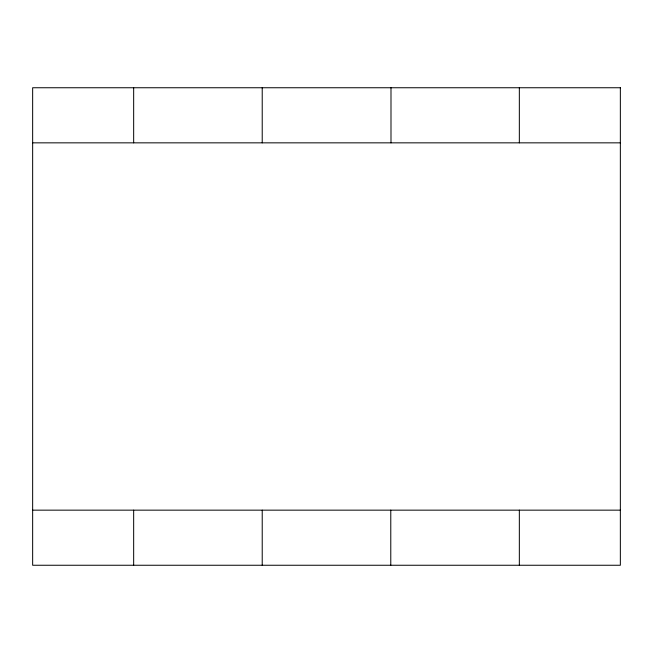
<?xml version="1.0" encoding="UTF-8"?>
<svg xmlns="http://www.w3.org/2000/svg" width="653" height="653" viewBox="0 0 653 653"><rect width="100%" height="100%" fill="white"/><g stroke="black" fill="none" stroke-linecap="round" stroke-linejoin="round"><path stroke-width="0.98" d="M32.65 142.844L620.35 142.844M32.65 510.156L620.35 510.156M519.339 87.747L519.339 142.844M519.339 510.156L519.339 565.253M390.992 87.747L390.992 142.844M390.78 510.156L390.78 565.253M262.22 87.747L262.22 142.844M262.22 510.156L262.22 565.253M133.661 87.747L133.661 142.844M133.661 510.156L133.661 565.253M620.35 87.747L32.65 87.747L32.65 565.253L620.35 565.253L620.35 87.747"/></g></svg>
